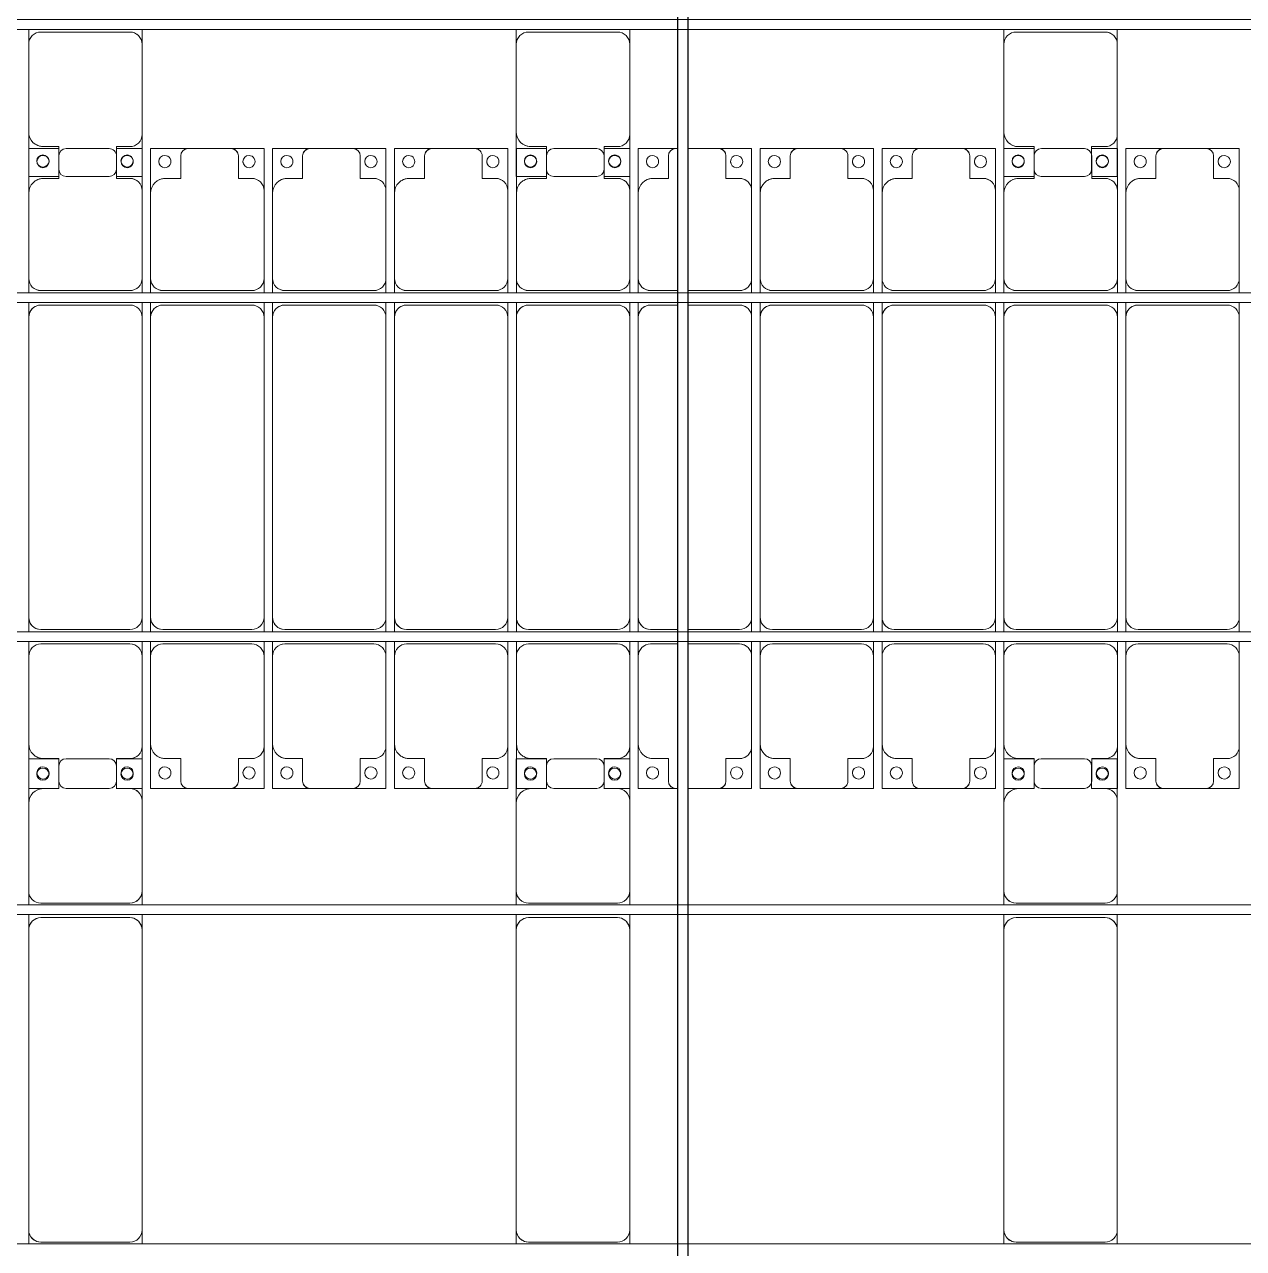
# Model space of a CAD drawing. Header units: millimetres. Extents: x -147246 to 112336, y -213734 to -86506.
# Drawn here: x -24365 to -19365, y -134745 to -129725 of the extents above; entities that cross this region are included whole.
import ezdxf

# ---------------------------------------------------------------- set-up
doc = ezdxf.new("R2010")
doc.units = ezdxf.units.MM
doc.layers.add('A-GENM', color=13, linetype='Continuous', lineweight=9)
doc.layers.add('S-BEAM', color=12, linetype='Continuous', lineweight=9)

# ---------------------------------------------------------------- blocks, each defined once
blk = doc.blocks.new('Dải phao đi lại kèm đỡ invester - DẢI PHAO ĐI LẠI-14853-BỐ TRÍ KHUNG KẾT CẤU BÈ PIN 05')
at = {"layer": 'A-GENM', "color": 7}
for p, q in [((115758.4, 1312.2), (115881.6, 1312.2)), ((115758.4, 1129.7), (115758.4, 1312.2)), ((116088.2, 1312.2), (115911.8, 1312.2)), ((116118, 1312.2), (116223.4, 1312.2)), ((116223.4, 1312.2), (116223.4, 1139.7)), ((116258.4, 1312.2), (116411.8, 1312.2)), ((116258.4, 1129.7), (116258.4, 1312.2)), ((116588.2, 1312.2), (116411.8, 1312.2)), ((116588.2, 1312.2), (116723.4, 1312.2)), ((116723.4, 1312.2), (116723.4, 1139.7)), ((116758.4, 1312.2), (116911.8, 1312.2)), ((116758.4, 1129.7), (116758.4, 1312.2)), ((117088.2, 1312.2), (116911.8, 1312.2)), ((117088.2, 1312.2), (117223.4, 1312.2)), ((117223.4, 1312.2), (117223.4, 1139.7)), ((117258.4, 1312.2), (117411.8, 1312.2)), ((117258.4, 1129.7), (117258.4, 1312.2)), ((117588.2, 1312.2), (117411.8, 1312.2)), ((117588.2, 1312.2), (117723.4, 1312.2)), ((117723.4, 1312.2), (117723.4, 1139.7)), ((117758.4, 1312.2), (117881.6, 1312.2)), ((117758.4, 1129.7), (117758.4, 1312.2)), ((118088.2, 1312.2), (117911.8, 1312.2)), ((118118, 1312.2), (118223.4, 1312.2)), ((118223.4, 1312.2), (118223.4, 1139.7)), ((118258.4, 1312.2), (118411.8, 1312.2)), ((118258.4, 1129.7), (118258.4, 1312.2)), ((118421.3, 1312.2), (118411.8, 1312.2)), ((118588.2, 1312.2), (118461.3, 1312.2)), ((118588.2, 1312.2), (118723.4, 1312.2)), ((118723.4, 1312.2), (118723.4, 1139.7)), ((118758.4, 1312.2), (118911.8, 1312.2)), ((118758.4, 1129.7), (118758.4, 1312.2)), ((119088.2, 1312.2), (118911.8, 1312.2)), ((119088.2, 1312.2), (119223.4, 1312.2)), ((119223.4, 1312.2), (119223.4, 1139.7)), ((119258.4, 1312.2), (119411.8, 1312.2)), ((119258.4, 1129.7), (119258.4, 1312.2)), ((119588.2, 1312.2), (119411.8, 1312.2)), ((119588.2, 1312.2), (119723.4, 1312.2)), ((119723.4, 1312.2), (119723.4, 1139.7)), ((119758.4, 1312.2), (119881.6, 1312.2)), ((119758.4, 1129.7), (119758.4, 1312.2)), ((120088.2, 1312.2), (119911.8, 1312.2)), ((120118, 1312.2), (120223.4, 1312.2)), ((120223.4, 1312.2), (120223.4, 1139.7)), ((120258.4, 1312.2), (120411.8, 1312.2)), ((120258.4, 1129.7), (120258.4, 1312.2)), ((120588.2, 1312.2), (120411.8, 1312.2)), ((120588.2, 1312.2), (120723.4, 1312.2)), ((120723.4, 1312.2), (120723.4, 1139.7)), ((115881.8, 1282.2), (115881.8, 1189.7)), ((116118.2, 1189.7), (116118.2, 1282.2)), ((116381.8, 1282.2), (116381.8, 1189.7)), ((116618.2, 1189.7), (116618.2, 1282.2)), ((116881.8, 1282.2), (116881.8, 1189.7)), ((117118.2, 1189.7), (117118.2, 1282.2)), ((117381.8, 1282.2), (117381.8, 1189.7)), ((117618.2, 1189.7), (117618.2, 1282.2)), ((117881.8, 1282.2), (117881.8, 1189.7)), ((118118.2, 1189.7), (118118.2, 1282.2)), ((118381.8, 1282.2), (118381.8, 1189.7)), ((118618.2, 1189.7), (118618.2, 1282.2)), ((118881.8, 1282.2), (118881.8, 1189.7)), ((119118.2, 1189.7), (119118.2, 1282.2)), ((119381.8, 1282.2), (119381.8, 1189.7)), ((119618.2, 1189.7), (119618.2, 1282.2)), ((119881.8, 1282.2), (119881.8, 1189.7)), ((120118.2, 1189.7), (120118.2, 1282.2)), ((120381.8, 1282.2), (120381.8, 1189.7)), ((120618.2, 1189.7), (120618.2, 1282.2)), ((115881.8, 1189.7), (115818.4, 1189.7)), ((116173.4, 1189.7), (116118.2, 1189.7)), ((116381.8, 1189.7), (116318.4, 1189.7)), ((116673.4, 1189.7), (116618.2, 1189.7)), ((116881.8, 1189.7), (116818.4, 1189.7)), ((117173.4, 1189.7), (117118.2, 1189.7)), ((117381.8, 1189.7), (117318.4, 1189.7)), ((117673.4, 1189.7), (117618.2, 1189.7)), ((117881.8, 1189.7), (117818.4, 1189.7)), ((118173.4, 1189.7), (118118.2, 1189.7)), ((118381.8, 1189.7), (118318.4, 1189.7)), ((118673.4, 1189.7), (118618.2, 1189.7)), ((118881.8, 1189.7), (118818.4, 1189.7)), ((119173.4, 1189.7), (119118.2, 1189.7)), ((119381.8, 1189.7), (119318.4, 1189.7)), ((119673.4, 1189.7), (119618.2, 1189.7)), ((119881.8, 1189.7), (119818.4, 1189.7)), ((120173.4, 1189.7), (120118.2, 1189.7)), ((120381.8, 1189.7), (120318.4, 1189.7)), ((120673.4, 1189.7), (120618.2, 1189.7)), ((115758.4, 1129.7), (115758.4, 779.7)), ((116223.4, 779.7), (116223.4, 1139.7)), ((116258.4, 1129.7), (116258.4, 779.7)), ((116723.4, 779.7), (116723.4, 1139.7)), ((116758.4, 1129.7), (116758.4, 779.7)), ((117223.4, 779.7), (117223.4, 1139.7)), ((117258.4, 1129.7), (117258.4, 779.7)), ((117723.4, 779.7), (117723.4, 1139.7)), ((117758.4, 1129.7), (117758.4, 779.7)), ((118223.4, 779.7), (118223.4, 1139.7)), ((118258.4, 1129.7), (118258.4, 779.7)), ((118723.4, 779.7), (118723.4, 1139.7)), ((118758.4, 1129.7), (118758.4, 779.7)), ((119223.4, 779.7), (119223.4, 1139.7)), ((119258.4, 1129.7), (119258.4, 779.7)), ((119723.4, 779.7), (119723.4, 1139.7)), ((119758.4, 1129.7), (119758.4, 779.7)), ((120223.4, 779.7), (120223.4, 1139.7)), ((120258.4, 1129.7), (120258.4, 779.7)), ((120723.4, 779.7), (120723.4, 1139.7)), ((115758.4, 720.8), (115758.4, 779.7)), ((116223.4, 779.7), (116223.4, 720.8)), ((116258.4, 720.8), (116258.4, 779.7)), ((116723.4, 779.7), (116723.4, 720.8)), ((116758.4, 720.8), (116758.4, 779.7)), ((117223.4, 779.7), (117223.4, 720.8)), ((117258.4, 720.8), (117258.4, 779.7)), ((117723.4, 779.7), (117723.4, 720.8)), ((117758.4, 720.8), (117758.4, 779.7)), ((118223.4, 779.7), (118223.4, 720.8)), ((118258.4, 720.8), (118258.4, 779.7)), ((118723.4, 779.7), (118723.4, 720.8)), ((118758.4, 720.8), (118758.4, 779.7)), ((119223.4, 779.7), (119223.4, 720.8)), ((119258.4, 720.8), (119258.4, 779.7)), ((119723.4, 779.7), (119723.4, 720.8)), ((119758.4, 720.8), (119758.4, 779.7)), ((120223.4, 779.7), (120223.4, 720.8)), ((120258.4, 720.8), (120258.4, 779.7)), ((120723.4, 779.7), (120723.4, 720.8)), ((115808.4, 729.7), (116173.4, 729.7)), ((116308.4, 729.7), (116673.4, 729.7)), ((116808.4, 729.7), (117173.4, 729.7)), ((117308.4, 729.7), (117673.4, 729.7)), ((117808.4, 729.7), (118173.4, 729.7)), ((118308.4, 729.7), (118421.3, 729.7)), ((118461.3, 729.7), (118673.4, 729.7)), ((118808.4, 729.7), (119173.4, 729.7)), ((119308.4, 729.7), (119673.4, 729.7)), ((119808.4, 729.7), (120173.4, 729.7)), ((120308.4, 729.7), (120673.4, 729.7)), ((115758.4, 620.3), (115758.4, 680.8)), ((116173.4, 670.3), (115808.4, 670.3)), ((116223.4, 680.8), (116223.4, 620.3)), ((116258.4, 620.3), (116258.4, 680.8)), ((116673.4, 670.3), (116308.4, 670.3)), ((116723.4, 680.8), (116723.4, 620.3)), ((116758.4, 620.3), (116758.4, 680.8)), ((117173.4, 670.3), (116808.4, 670.3)), ((117223.4, 680.8), (117223.4, 620.3)), ((117258.4, 620.3), (117258.4, 680.8)), ((117673.4, 670.3), (117308.4, 670.3)), ((117723.4, 680.8), (117723.4, 620.3)), ((117758.4, 620.3), (117758.4, 680.8)), ((118173.4, 670.3), (117808.4, 670.3)), ((118223.4, 680.8), (118223.4, 620.3)), ((118258.4, 620.3), (118258.4, 680.8)), ((118421.3, 670.3), (118308.4, 670.3)), ((118673.4, 670.3), (118461.3, 670.3)), ((118723.4, 680.8), (118723.4, 620.3)), ((118758.4, 620.3), (118758.4, 680.8)), ((119173.4, 670.3), (118808.4, 670.3)), ((119223.4, 680.8), (119223.4, 620.3)), ((119258.4, 620.3), (119258.4, 680.8)), ((119673.4, 670.3), (119308.4, 670.3)), ((119723.4, 680.8), (119723.4, 620.3)), ((119758.4, 620.3), (119758.4, 680.8)), ((120173.4, 670.3), (119808.4, 670.3)), ((120223.4, 680.8), (120223.4, 620.3)), ((120258.4, 620.3), (120258.4, 680.8)), ((120673.4, 670.3), (120308.4, 670.3)), ((120723.4, 680.8), (120723.4, 620.3)), ((115758.4, 620.3), (115758.4, -610.3)), ((116223.4, -610.3), (116223.4, 620.3)), ((116258.4, 620.3), (116258.4, -610.3)), ((116723.4, -610.3), (116723.4, 620.3)), ((116758.4, 620.3), (116758.4, -610.3)), ((117223.4, -610.3), (117223.4, 620.3)), ((117258.4, 620.3), (117258.4, -610.3)), ((117723.4, -610.3), (117723.4, 620.3)), ((117758.4, 620.3), (117758.4, -610.3)), ((118223.4, -610.3), (118223.4, 620.3)), ((118258.4, 620.3), (118258.4, -610.3)), ((118723.4, -610.3), (118723.4, 620.3)), ((118758.4, 620.3), (118758.4, -610.3)), ((119223.4, -610.3), (119223.4, 620.3)), ((119258.4, 620.3), (119258.4, -610.3)), ((119723.4, -610.3), (119723.4, 620.3)), ((119758.4, 620.3), (119758.4, -610.3)), ((120223.4, -610.3), (120223.4, 620.3)), ((120258.4, 620.3), (120258.4, -610.3)), ((120723.4, -610.3), (120723.4, 620.3)), ((115758.4, -669.2), (115758.4, -610.3)), ((116223.4, -610.3), (116223.4, -669.2)), ((116258.4, -669.2), (116258.4, -610.3)), ((116723.4, -610.3), (116723.4, -669.2)), ((116758.4, -669.2), (116758.4, -610.3)), ((117223.4, -610.3), (117223.4, -669.2)), ((117258.4, -669.2), (117258.4, -610.3)), ((117723.4, -610.3), (117723.4, -669.2)), ((117758.4, -669.2), (117758.4, -610.3)), ((118223.4, -610.3), (118223.4, -669.2)), ((118258.4, -669.2), (118258.4, -610.3)), ((118723.4, -610.3), (118723.4, -669.2)), ((118758.4, -669.2), (118758.4, -610.3)), ((119223.4, -610.3), (119223.4, -669.2)), ((119258.4, -669.2), (119258.4, -610.3)), ((119723.4, -610.3), (119723.4, -669.2)), ((119758.4, -669.2), (119758.4, -610.3)), ((120223.4, -610.3), (120223.4, -669.2)), ((120258.4, -669.2), (120258.4, -610.3)), ((120723.4, -610.3), (120723.4, -669.2)), ((115808.4, -660.3), (116173.4, -660.3)), ((116308.4, -660.3), (116673.4, -660.3)), ((116808.4, -660.3), (117173.4, -660.3)), ((117308.4, -660.3), (117673.4, -660.3)), ((117808.4, -660.3), (118173.4, -660.3)), ((118308.4, -660.3), (118421.3, -660.3)), ((118461.3, -660.3), (118673.4, -660.3)), ((118808.4, -660.3), (119173.4, -660.3)), ((119308.4, -660.3), (119673.4, -660.3)), ((119808.4, -660.3), (120173.4, -660.3)), ((120308.4, -660.3), (120673.4, -660.3)), ((115758.4, -769.7), (115758.4, -709.2)), ((116173.4, -719.7), (115808.4, -719.7)), ((116223.4, -709.2), (116223.4, -769.7)), ((116258.4, -769.7), (116258.4, -709.2)), ((116673.4, -719.7), (116308.4, -719.7)), ((116723.4, -709.2), (116723.4, -769.7)), ((116758.4, -769.7), (116758.4, -709.2)), ((117173.4, -719.7), (116808.4, -719.7)), ((117223.4, -709.2), (117223.4, -769.7)), ((117258.4, -769.7), (117258.4, -709.2)), ((117673.4, -719.7), (117308.4, -719.7)), ((117723.4, -709.2), (117723.4, -769.7)), ((117758.4, -769.7), (117758.4, -709.2)), ((118173.4, -719.7), (117808.4, -719.7)), ((118223.4, -709.2), (118223.4, -769.7)), ((118258.4, -769.7), (118258.4, -709.2)), ((118421.3, -719.7), (118308.4, -719.7)), ((118673.4, -719.7), (118461.3, -719.7)), ((118723.4, -709.2), (118723.4, -769.7)), ((118758.4, -769.7), (118758.4, -709.2)), ((119173.4, -719.7), (118808.4, -719.7)), ((119223.4, -709.2), (119223.4, -769.7)), ((119258.4, -769.7), (119258.4, -709.2)), ((119673.4, -719.7), (119308.4, -719.7)), ((119723.4, -709.2), (119723.4, -769.7)), ((119758.4, -769.7), (119758.4, -709.2)), ((120173.4, -719.7), (119808.4, -719.7)), ((120223.4, -709.2), (120223.4, -769.7)), ((120258.4, -769.7), (120258.4, -709.2)), ((120673.4, -719.7), (120308.4, -719.7)), ((120723.4, -709.2), (120723.4, -769.7)), ((115758.4, -769.7), (115758.4, -1129.7)), ((116223.4, -1139.7), (116223.4, -769.7)), ((116258.4, -769.7), (116258.4, -1129.7)), ((116723.4, -1139.7), (116723.4, -769.7)), ((116758.4, -769.7), (116758.4, -1129.7)), ((117223.4, -1139.7), (117223.4, -769.7)), ((117258.4, -769.7), (117258.4, -1129.7)), ((117723.4, -1139.7), (117723.4, -769.7)), ((117758.4, -769.7), (117758.4, -1129.7)), ((118223.4, -1139.7), (118223.4, -769.7)), ((118258.4, -769.7), (118258.4, -1129.7)), ((118723.4, -1139.7), (118723.4, -769.7)), ((118758.4, -769.7), (118758.4, -1129.7)), ((119223.4, -1139.7), (119223.4, -769.7)), ((119258.4, -769.7), (119258.4, -1129.7)), ((119723.4, -1139.7), (119723.4, -769.7)), ((119758.4, -769.7), (119758.4, -1129.7)), ((120223.4, -1139.7), (120223.4, -769.7)), ((120258.4, -769.7), (120258.4, -1129.7)), ((120723.4, -1139.7), (120723.4, -769.7)), ((115758.4, -1312.2), (115758.4, -1129.7)), ((116223.4, -1139.7), (116223.4, -1312.2)), ((116258.4, -1312.2), (116258.4, -1129.7)), ((116723.4, -1139.7), (116723.4, -1312.2)), ((116758.4, -1312.2), (116758.4, -1129.7)), ((117223.4, -1139.7), (117223.4, -1312.2)), ((117258.4, -1312.2), (117258.4, -1129.7)), ((117723.4, -1139.7), (117723.4, -1312.2)), ((117758.4, -1312.2), (117758.4, -1129.7)), ((118223.4, -1139.7), (118223.4, -1312.2)), ((118258.4, -1312.2), (118258.4, -1129.7)), ((118723.4, -1139.7), (118723.4, -1312.2)), ((118758.4, -1312.2), (118758.4, -1129.7)), ((119223.4, -1139.7), (119223.4, -1312.2)), ((119258.4, -1312.2), (119258.4, -1129.7)), ((119723.4, -1139.7), (119723.4, -1312.2)), ((119758.4, -1312.2), (119758.4, -1129.7)), ((120223.4, -1139.7), (120223.4, -1312.2)), ((120258.4, -1312.2), (120258.4, -1129.7)), ((120723.4, -1139.7), (120723.4, -1312.2)), ((115818.4, -1189.7), (115881.8, -1189.7)), ((115881.8, -1189.7), (115881.8, -1282.2)), ((116118.2, -1282.2), (116118.2, -1189.7)), ((116118.2, -1189.7), (116173.4, -1189.7)), ((116318.4, -1189.7), (116381.8, -1189.7)), ((116381.8, -1189.7), (116381.8, -1282.2)), ((116618.2, -1282.2), (116618.2, -1189.7)), ((116618.2, -1189.7), (116673.4, -1189.7)), ((116818.4, -1189.7), (116881.8, -1189.7)), ((116881.8, -1189.7), (116881.8, -1282.2)), ((117118.2, -1282.2), (117118.2, -1189.7)), ((117118.2, -1189.7), (117173.4, -1189.7)), ((117318.4, -1189.7), (117381.8, -1189.7)), ((117381.8, -1189.7), (117381.8, -1282.2)), ((117618.2, -1282.2), (117618.2, -1189.7)), ((117618.2, -1189.7), (117673.4, -1189.7)), ((117818.4, -1189.7), (117881.8, -1189.7)), ((117881.8, -1189.7), (117881.8, -1282.2)), ((118118.2, -1282.2), (118118.2, -1189.7)), ((118118.2, -1189.7), (118173.4, -1189.7)), ((118318.4, -1189.7), (118381.8, -1189.7)), ((118381.8, -1189.7), (118381.8, -1282.2)), ((118618.2, -1282.2), (118618.2, -1189.7)), ((118618.2, -1189.7), (118673.4, -1189.7)), ((118818.4, -1189.7), (118881.8, -1189.7)), ((118881.8, -1189.7), (118881.8, -1282.2)), ((119118.2, -1282.2), (119118.2, -1189.7)), ((119118.2, -1189.7), (119173.4, -1189.7)), ((119318.4, -1189.7), (119381.8, -1189.7)), ((119381.8, -1189.7), (119381.8, -1282.2)), ((119618.2, -1282.2), (119618.2, -1189.7)), ((119618.2, -1189.7), (119673.4, -1189.7)), ((119818.4, -1189.7), (119881.8, -1189.7)), ((119881.8, -1189.7), (119881.8, -1282.2)), ((120118.2, -1282.2), (120118.2, -1189.7)), ((120118.2, -1189.7), (120173.4, -1189.7)), ((120318.4, -1189.7), (120381.8, -1189.7)), ((120381.8, -1189.7), (120381.8, -1282.2)), ((120618.2, -1282.2), (120618.2, -1189.7)), ((120618.2, -1189.7), (120673.4, -1189.7)), ((115881.7, -1312.2), (115758.4, -1312.2)), ((115911.8, -1312.2), (116088.2, -1312.2)), ((116223.4, -1312.2), (116117.1, -1312.2)), ((116411.8, -1312.2), (116258.4, -1312.2)), ((116411.8, -1312.2), (116588.2, -1312.2)), ((116723.4, -1312.2), (116588.2, -1312.2)), ((116911.8, -1312.2), (116758.4, -1312.2)), ((116911.8, -1312.2), (117088.2, -1312.2)), ((117223.4, -1312.2), (117088.2, -1312.2)), ((117411.8, -1312.2), (117258.4, -1312.2)), ((117411.8, -1312.2), (117588.2, -1312.2)), ((117723.4, -1312.2), (117588.2, -1312.2)), ((117881.7, -1312.2), (117758.4, -1312.2)), ((117911.8, -1312.2), (118088.2, -1312.2)), ((118223.4, -1312.2), (118117.1, -1312.2)), ((118411.8, -1312.2), (118258.4, -1312.2)), ((118411.8, -1312.2), (118421.3, -1312.2)), ((118461.3, -1312.2), (118588.2, -1312.2)), ((118723.4, -1312.2), (118588.2, -1312.2)), ((118911.8, -1312.2), (118758.4, -1312.2)), ((118911.8, -1312.2), (119088.2, -1312.2)), ((119223.4, -1312.2), (119088.2, -1312.2)), ((119411.8, -1312.2), (119258.4, -1312.2)), ((119411.8, -1312.2), (119588.2, -1312.2)), ((119723.4, -1312.2), (119588.2, -1312.2)), ((119881.7, -1312.2), (119758.4, -1312.2)), ((119911.8, -1312.2), (120088.2, -1312.2)), ((120223.4, -1312.2), (120117.1, -1312.2)), ((120411.8, -1312.2), (120258.4, -1312.2)), ((120411.8, -1312.2), (120588.2, -1312.2)), ((120723.4, -1312.2), (120588.2, -1312.2))]:
    blk.add_line(p, q, dxfattribs=at)
for centre, radius, start, end in [((115911.8, 1282.2), 30, 90, 180), ((116088.2, 1282.2), 30, 360, 90), ((116411.8, 1282.2), 30, 90, 180), ((116411.8, 1282.2), 30, 90, 150), ((116588.2, 1282.2), 30, 0, 90), ((116588.2, 1282.2), 30, 30, 90), ((116911.8, 1282.2), 30, 90, 180), ((116911.8, 1282.2), 30, 90, 150), ((117088.2, 1282.2), 30, 0, 90), ((117088.2, 1282.2), 30, 30, 90), ((117411.8, 1282.2), 30, 90, 180), ((117411.8, 1282.2), 30, 90, 150), ((117588.2, 1282.2), 30, 360, 90), ((117588.2, 1282.2), 30, 30, 90), ((117911.8, 1282.2), 30, 90, 180), ((118088.2, 1282.2), 30, 0, 90), ((118411.8, 1282.2), 30, 90, 180), ((118411.8, 1282.2), 30, 90, 150), ((118588.2, 1282.2), 30, 0, 90), ((118588.2, 1282.2), 30, 30, 90), ((118911.8, 1282.2), 30, 90, 180), ((118911.8, 1282.2), 30, 90, 150), ((119088.2, 1282.2), 30, 360, 90), ((119088.2, 1282.2), 30, 30, 90), ((119411.8, 1282.2), 30, 90, 180), ((119411.8, 1282.2), 30, 90, 150), ((119588.2, 1282.2), 30, 0, 90), ((119588.2, 1282.2), 30, 30, 90), ((119911.8, 1282.2), 30, 90, 180), ((120088.2, 1282.2), 30, 0, 90), ((120411.8, 1282.2), 30, 90, 180), ((120411.8, 1282.2), 30, 90, 150), ((120588.2, 1282.2), 30, 0, 90), ((120588.2, 1282.2), 30, 30, 90), ((115816.8, 1258.6), 25, 90, 270), ((115816.8, 1258.6), 25, 270, 90), ((116161.8, 1258.6), 25, 90, 270), ((116161.8, 1258.6), 25, 270, 90), ((116316.8, 1258.6), 25, 90, 270), ((116316.8, 1258.6), 25, 270, 90), ((116661.8, 1258.6), 25, 90, 270), ((116661.8, 1258.6), 25, 180, 195), ((116661.8, 1258.6), 25, 270, 90), ((116816.8, 1258.6), 25, 90, 270), ((116816.8, 1258.6), 25, 270, 90), ((117161.8, 1258.6), 25, 90, 270), ((117161.8, 1258.6), 25, 180, 195), ((117161.8, 1258.6), 25, 270, 90), ((117316.8, 1258.6), 25, 90, 270), ((117316.8, 1258.6), 25, 270, 90), ((117661.8, 1258.6), 25, 90, 270), ((117661.8, 1258.6), 25, 180, 195), ((117661.8, 1258.6), 25, 270, 90), ((117816.8, 1258.6), 25, 90, 270), ((117816.8, 1258.6), 25, 270, 90), ((118161.8, 1258.6), 25, 90, 270), ((118161.8, 1258.6), 25, 270, 90), ((118316.8, 1258.6), 25, 90, 270), ((118316.8, 1258.6), 25, 270, 90), ((118661.8, 1258.6), 25, 90, 270), ((118661.8, 1258.6), 25, 180, 195), ((118661.8, 1258.6), 25, 270, 90), ((118816.8, 1258.6), 25, 90, 270), ((118816.8, 1258.6), 25, 270, 90), ((119161.8, 1258.6), 25, 90, 270), ((119161.8, 1258.6), 25, 180, 195), ((119161.8, 1258.6), 25, 270, 90), ((119316.8, 1258.6), 25, 90, 270), ((119316.8, 1258.6), 25, 270, 90), ((119661.8, 1258.6), 25, 90, 270), ((119661.8, 1258.6), 25, 180, 195), ((119661.8, 1258.6), 25, 270, 90), ((119816.8, 1258.6), 25, 90, 270), ((119816.8, 1258.6), 25, 270, 90), ((120161.8, 1258.6), 25, 90, 270), ((120161.8, 1258.6), 25, 270, 90), ((120316.8, 1258.6), 25, 90, 270), ((120316.8, 1258.6), 25, 270, 90), ((120661.8, 1258.6), 25, 90, 270), ((120661.8, 1258.6), 25, 180, 195), ((120661.8, 1258.6), 25, 270, 90), ((115818.4, 1129.7), 60, 90, 180), ((115818.4, 1129.7), 60, 90, 120), ((116173.4, 1139.7), 50, 0, 90), ((116173.4, 1139.7), 50, 45, 90), ((116318.4, 1129.7), 60, 90, 180), ((116318.4, 1129.7), 60, 90, 120), ((116673.4, 1139.7), 50, 0, 90), ((116673.4, 1139.7), 50, 45, 90), ((116818.4, 1129.7), 60, 90, 180), ((116818.4, 1129.7), 60, 90, 120), ((117173.4, 1139.7), 50, 0, 90), ((117173.4, 1139.7), 50, 45, 90), ((117318.4, 1129.7), 60, 90, 180), ((117318.4, 1129.7), 60, 90, 120), ((117673.4, 1139.7), 50, 0, 90), ((117673.4, 1139.7), 50, 45, 90), ((117818.4, 1129.7), 60, 90, 180), ((117818.4, 1129.7), 60, 90, 120), ((118173.4, 1139.7), 50, 0, 90), ((118173.4, 1139.7), 50, 45, 90), ((118318.4, 1129.7), 60, 90, 180), ((118318.4, 1129.7), 60, 90, 120), ((118673.4, 1139.7), 50, 0, 90), ((118673.4, 1139.7), 50, 50.8769, 90), ((118818.4, 1129.7), 60, 90, 180), ((118818.4, 1129.7), 60, 90, 120), ((119173.4, 1139.7), 50, 0, 90), ((119173.4, 1139.7), 50, 45, 90), ((119318.4, 1129.7), 60, 90, 180), ((119318.4, 1129.7), 60, 90, 120), ((119673.4, 1139.7), 50, 0, 90), ((119673.4, 1139.7), 50, 45, 90), ((119818.4, 1129.7), 60, 90, 180), ((119818.4, 1129.7), 60, 90, 120), ((120173.4, 1139.7), 50, 0, 90), ((120173.4, 1139.7), 50, 45, 90), ((120318.4, 1129.7), 60, 90, 180), ((120318.4, 1129.7), 60, 90, 120), ((120673.4, 1139.7), 50, 0, 90), ((120673.4, 1139.7), 50, 45, 90), ((115808.4, 779.7), 50, 180, 270), ((116173.4, 779.7), 50, 270, 0), ((116308.4, 779.7), 50, 180, 270), ((116673.4, 779.7), 50, 270, 0), ((116808.4, 779.7), 50, 180, 270), ((117173.4, 779.7), 50, 270, 0), ((117308.4, 779.7), 50, 180, 270), ((117673.4, 779.7), 50, 270, 0), ((117808.4, 779.7), 50, 180, 270), ((118173.4, 779.7), 50, 270, 0), ((118308.4, 779.7), 50, 180, 270), ((118673.4, 779.7), 50, 270, 0), ((118808.4, 779.7), 50, 180, 270), ((119173.4, 779.7), 50, 270, 0), ((119308.4, 779.7), 50, 180, 270), ((119673.4, 779.7), 50, 270, 0), ((119808.4, 779.7), 50, 180, 270), ((120173.4, 779.7), 50, 270, 0), ((120308.4, 779.7), 50, 180, 270), ((120673.4, 779.7), 50, 270, 0), ((115808.4, 779.7), 50, 225, 270), ((116173.4, 779.7), 50, 270, 315), ((116308.4, 779.7), 50, 225, 270), ((116673.4, 779.7), 50, 270, 315), ((116808.4, 779.7), 50, 225, 270), ((117173.4, 779.7), 50, 270, 315), ((117308.4, 779.7), 50, 225, 270), ((117673.4, 779.7), 50, 270, 315), ((117808.4, 779.7), 50, 225, 270), ((118173.4, 779.7), 50, 270, 315), ((118308.4, 779.7), 50, 225, 270), ((118673.4, 779.7), 50, 270, 309.1256), ((118808.4, 779.7), 50, 225, 270), ((119173.4, 779.7), 50, 270, 315), ((119308.4, 779.7), 50, 225, 270), ((119673.4, 779.7), 50, 270, 315), ((119808.4, 779.7), 50, 225, 270), ((120173.4, 779.7), 50, 270, 315), ((120308.4, 779.7), 50, 225, 270), ((120673.4, 779.7), 50, 270, 315), ((115808.4, 620.3), 50, 90, 180), ((115808.4, 620.3), 50, 90, 165), ((116173.4, 620.3), 50, 0, 90), ((116173.4, 620.3), 50, 0, 90), ((116308.4, 620.3), 50, 90, 180), ((116308.4, 620.3), 50, 90, 165), ((116673.4, 620.3), 50, 0, 90), ((116673.4, 620.3), 50, 0, 90), ((116808.4, 620.3), 50, 90, 180), ((116808.4, 620.3), 50, 90, 165), ((117173.4, 620.3), 50, 0, 90), ((117173.4, 620.3), 50, 0, 90), ((117308.4, 620.3), 50, 90, 180), ((117308.4, 620.3), 50, 90, 165), ((117673.4, 620.3), 50, 0, 90), ((117673.4, 620.3), 50, 0, 90), ((117808.4, 620.3), 50, 90, 180), ((117808.4, 620.3), 50, 90, 165), ((118173.4, 620.3), 50, 0, 90), ((118173.4, 620.3), 50, 0, 90), ((118308.4, 620.3), 50, 90, 180), ((118308.4, 620.3), 50, 90, 165), ((118673.4, 620.3), 50, 0, 90), ((118673.4, 620.3), 50, 50.8739, 90), ((118673.4, 620.3), 50, 0, 45), ((118808.4, 620.3), 50, 90, 180), ((118808.4, 620.3), 50, 90, 165), ((119173.4, 620.3), 50, 0, 90), ((119173.4, 620.3), 50, 0, 90), ((119308.4, 620.3), 50, 90, 180), ((119308.4, 620.3), 50, 90, 165), ((119673.4, 620.3), 50, 0, 90), ((119673.4, 620.3), 50, 0, 90), ((119808.4, 620.3), 50, 90, 180), ((119808.4, 620.3), 50, 90, 165), ((120173.4, 620.3), 50, 0, 90), ((120173.4, 620.3), 50, 0, 90), ((120308.4, 620.3), 50, 90, 180), ((120308.4, 620.3), 50, 90, 165), ((120673.4, 620.3), 50, 0, 90), ((120673.4, 620.3), 50, 0, 90), ((115808.4, -610.3), 50, 180, 270), ((115808.4, -610.3), 50, 180, 255), ((116173.4, -610.3), 50, 270, 360), ((116173.4, -610.3), 50, 315, 0), ((116308.4, -610.3), 50, 180, 270), ((116308.4, -610.3), 50, 180, 255), ((116673.4, -610.3), 50, 270, 0), ((116673.4, -610.3), 50, 315, 0), ((116808.4, -610.3), 50, 180, 270), ((116808.4, -610.3), 50, 180, 255), ((117173.4, -610.3), 50, 270, 0), ((117173.4, -610.3), 50, 315, 0), ((117308.4, -610.3), 50, 180, 270), ((117308.4, -610.3), 50, 180, 255), ((117673.4, -610.3), 50, 270, 0), ((117673.4, -610.3), 50, 315, 0), ((117808.4, -610.3), 50, 180, 270), ((117808.4, -610.3), 50, 180, 255), ((118173.4, -610.3), 50, 270, 0), ((118173.4, -610.3), 50, 315, 0), ((118308.4, -610.3), 50, 180, 270), ((118308.4, -610.3), 50, 180, 255), ((118673.4, -610.3), 50, 270, 360), ((118673.4, -610.3), 50, 315, 0), ((118808.4, -610.3), 50, 180, 270), ((118808.4, -610.3), 50, 180, 255), ((119173.4, -610.3), 50, 270, 0), ((119173.4, -610.3), 50, 315, 0), ((119308.4, -610.3), 50, 180, 270), ((119308.4, -610.3), 50, 180, 255), ((119673.4, -610.3), 50, 270, 360), ((119673.4, -610.3), 50, 315, 360), ((119808.4, -610.3), 50, 180, 270), ((119808.4, -610.3), 50, 180, 255), ((120173.4, -610.3), 50, 270, 0), ((120173.4, -610.3), 50, 315, 0), ((120308.4, -610.3), 50, 180, 270), ((120308.4, -610.3), 50, 180, 255), ((120673.4, -610.3), 50, 270, 0), ((120673.4, -610.3), 50, 315, 0), ((115808.4, -769.7), 50, 90, 180), ((115808.4, -769.7), 50, 90, 135), ((116173.4, -769.7), 50, 0, 90), ((116173.4, -769.7), 50, 45, 90), ((116308.4, -769.7), 50, 90, 180), ((116308.4, -769.7), 50, 90, 135), ((116673.4, -769.7), 50, 360, 90), ((116673.4, -769.7), 50, 45, 90), ((116808.4, -769.7), 50, 90, 180), ((116808.4, -769.7), 50, 90, 135), ((117173.4, -769.7), 50, 0, 90), ((117173.4, -769.7), 50, 45, 90), ((117308.4, -769.7), 50, 90, 180), ((117308.4, -769.7), 50, 90, 135), ((117673.4, -769.7), 50, 0, 90), ((117673.4, -769.7), 50, 45, 90), ((117808.4, -769.7), 50, 90, 180), ((117808.4, -769.7), 50, 90, 135), ((118173.4, -769.7), 50, 0, 90), ((118173.4, -769.7), 50, 45, 90), ((118308.4, -769.7), 50, 90, 180), ((118308.4, -769.7), 50, 90, 135), ((118673.4, -769.7), 50, 0, 90), ((118673.4, -769.7), 50, 50.8659, 90), ((118808.4, -769.7), 50, 90, 180), ((118808.4, -769.7), 50, 90, 135), ((119173.4, -769.7), 50, 0, 90), ((119173.4, -769.7), 50, 45, 90), ((119308.4, -769.7), 50, 90, 180), ((119308.4, -769.7), 50, 90, 135), ((119673.4, -769.7), 50, 0, 90), ((119673.4, -769.7), 50, 45, 90), ((119808.4, -769.7), 50, 90, 180), ((119808.4, -769.7), 50, 90, 135), ((120173.4, -769.7), 50, 0, 90), ((120173.4, -769.7), 50, 45, 90), ((120308.4, -769.7), 50, 90, 180), ((120308.4, -769.7), 50, 90, 135), ((120673.4, -769.7), 50, 0, 90), ((120673.4, -769.7), 50, 45, 90), ((115818.4, -1129.7), 60, 180, 270), ((116173.4, -1139.7), 50, 270, 360), ((116318.4, -1129.7), 60, 180, 270), ((116673.4, -1139.7), 50, 270, 360), ((116818.4, -1129.7), 60, 180, 270), ((117173.4, -1139.7), 50, 270, 360), ((117318.4, -1129.7), 60, 180, 270), ((117673.4, -1139.7), 50, 270, 0), ((117818.4, -1129.7), 60, 180, 270), ((118173.4, -1139.7), 50, 270, 360), ((118318.4, -1129.7), 60, 180, 270), ((118673.4, -1139.7), 50, 270, 360), ((118818.4, -1129.7), 60, 180, 270), ((119173.4, -1139.7), 50, 270, 0), ((119318.4, -1129.7), 60, 180, 270), ((119673.4, -1139.7), 50, 270, 360), ((119818.4, -1129.7), 60, 180, 270), ((120173.4, -1139.7), 50, 270, 0), ((120318.4, -1129.7), 60, 180, 270), ((120673.4, -1139.7), 50, 270, 360), ((115818.4, -1129.7), 60, 240, 270), ((116173.4, -1139.7), 50, 270, 315), ((116318.4, -1129.7), 60, 240, 270), ((116673.4, -1139.7), 50, 270, 315), ((116818.4, -1129.7), 60, 240, 270), ((117173.4, -1139.7), 50, 270, 315), ((117318.4, -1129.7), 60, 240, 270), ((117673.4, -1139.7), 50, 270, 315), ((117818.4, -1129.7), 60, 240, 270), ((118173.4, -1139.7), 50, 270, 315), ((118318.4, -1129.7), 60, 240, 270), ((118673.4, -1139.7), 50, 270, 309.1367), ((118818.4, -1129.7), 60, 240, 270), ((119173.4, -1139.7), 50, 270, 315), ((119318.4, -1129.7), 60, 240, 270), ((119673.4, -1139.7), 50, 270, 315), ((119818.4, -1129.7), 60, 240, 270), ((120173.4, -1139.7), 50, 270, 315), ((120318.4, -1129.7), 60, 240, 270), ((120673.4, -1139.7), 50, 270, 315), ((115816.8, -1248.6), 25, 90, 270), ((115816.8, -1248.6), 25, 270, 90), ((116161.8, -1248.6), 25, 90, 270), ((116161.8, -1248.6), 25, 270, 90), ((116316.8, -1248.6), 25, 90, 270), ((116316.8, -1248.6), 25, 270, 90), ((116661.8, -1248.6), 25, 90, 270), ((116661.8, -1248.6), 25, 165, 180), ((116661.8, -1248.6), 25, 270, 90), ((116816.8, -1248.6), 25, 90, 270), ((116816.8, -1248.6), 25, 270, 90), ((117161.8, -1248.6), 25, 90, 270), ((117161.8, -1248.6), 25, 165, 180), ((117161.8, -1248.6), 25, 270, 90), ((117316.8, -1248.6), 25, 90, 270), ((117316.8, -1248.6), 25, 270, 90), ((117661.8, -1248.6), 25, 90, 270), ((117661.8, -1248.6), 25, 165, 180), ((117661.8, -1248.6), 25, 270, 90), ((117816.8, -1248.6), 25, 90, 270), ((117816.8, -1248.6), 25, 270, 90), ((118161.8, -1248.6), 25, 90, 270), ((118161.8, -1248.6), 25, 270, 90), ((118316.8, -1248.6), 25, 90, 270), ((118316.8, -1248.6), 25, 270, 90), ((118661.8, -1248.6), 25, 90, 270), ((118661.8, -1248.6), 25, 165, 180), ((118661.8, -1248.6), 25, 270, 90), ((118816.8, -1248.6), 25, 90, 270), ((118816.8, -1248.6), 25, 270, 90), ((119161.8, -1248.6), 25, 90, 270), ((119161.8, -1248.6), 25, 165, 180), ((119161.8, -1248.6), 25, 270, 90), ((119316.8, -1248.6), 25, 90, 270), ((119316.8, -1248.6), 25, 270, 90), ((119661.8, -1248.6), 25, 90, 270), ((119661.8, -1248.6), 25, 165, 180), ((119661.8, -1248.6), 25, 270, 90), ((119816.8, -1248.6), 25, 90, 270), ((119816.8, -1248.6), 25, 270, 90), ((120161.8, -1248.6), 25, 90, 270), ((120161.8, -1248.6), 25, 270, 90), ((120316.8, -1248.6), 25, 90, 270), ((120316.8, -1248.6), 25, 270, 90), ((120661.8, -1248.6), 25, 90, 270), ((120661.8, -1248.6), 25, 165, 180), ((120661.8, -1248.6), 25, 270, 90), ((115911.8, -1282.2), 30, 180, 270), ((116088.2, -1282.2), 30, 270, 360), ((116411.8, -1282.2), 30, 180, 270), ((116411.8, -1282.2), 30, 210, 270), ((116588.2, -1282.2), 30, 270, 360), ((116588.2, -1282.2), 30, 270, 330), ((116911.8, -1282.2), 30, 180, 270), ((116911.8, -1282.2), 30, 210, 270), ((117088.2, -1282.2), 30, 270, 360), ((117088.2, -1282.2), 30, 270, 330), ((117411.8, -1282.2), 30, 180, 270), ((117411.8, -1282.2), 30, 210, 270), ((117588.2, -1282.2), 30, 270, 0), ((117588.2, -1282.2), 30, 270, 330), ((117911.8, -1282.2), 30, 180, 270), ((118088.2, -1282.2), 30, 270, 360), ((118411.8, -1282.2), 30, 180, 270), ((118411.8, -1282.2), 30, 215.4669, 270), ((118588.2, -1282.2), 30, 270, 360), ((118588.2, -1282.2), 30, 270, 330), ((118911.8, -1282.2), 30, 180, 270), ((118911.8, -1282.2), 30, 210, 270), ((119088.2, -1282.2), 30, 270, 0), ((119088.2, -1282.2), 30, 270, 330), ((119411.8, -1282.2), 30, 180, 270), ((119411.8, -1282.2), 30, 210, 270), ((119588.2, -1282.2), 30, 270, 360), ((119588.2, -1282.2), 30, 270, 330), ((119911.8, -1282.2), 30, 180, 270), ((120088.2, -1282.2), 30, 270, 360), ((120411.8, -1282.2), 30, 180, 270), ((120411.8, -1282.2), 30, 210, 270), ((120588.2, -1282.2), 30, 270, 360), ((120588.2, -1282.2), 30, 270, 330)]:
    blk.add_arc(centre, radius, start, end, dxfattribs=at)
blk = doc.blocks.new('Dầm C52 - Dầm C52-18775-BỐ TRÍ KHUNG KẾT CẤU BÈ PIN 05')
at = {"layer": 'S-BEAM', "color": 1}
for p, q in [((-74474.3, 20), (74474.3, 20)), ((74474.3, -20), (-74474.3, -20))]:
    blk.add_line(p, q, dxfattribs=at)
blk = doc.blocks.new('Dầm C52 - Dầm C52-18776-BỐ TRÍ KHUNG KẾT CẤU BÈ PIN 05')
at = {"layer": 'S-BEAM', "color": 1}
for p, q in [((-74474.3, 20), (74474.3, 20)), ((74474.3, -20), (-74474.3, -20))]:
    blk.add_line(p, q, dxfattribs=at)
blk = doc.blocks.new('Dầm C52 - Dầm C52-18777-BỐ TRÍ KHUNG KẾT CẤU BÈ PIN 05')
at = {"layer": 'S-BEAM', "color": 1}
blk.add_line((74474.3, -20), (-74474.3, -20), dxfattribs=at)
blk = doc.blocks.new('Dai phao do pin - DẢI PHAO ĐỠ PIN-V37-BỐ TRÍ KHUNG KẾT CẤU BÈ PIN 05')
at = {"layer": 'A-GENM', "color": 7}
for p, q in [((67093.2, 241.6), (67149.7, 241.6)), ((68380.3, 241.6), (67149.7, 241.6)), ((68380.3, 241.6), (68443.2, 241.6)), ((68483.2, 241.6), (68539.7, 241.6)), ((68899.7, 241.6), (68539.7, 241.6)), ((68899.7, 241.6), (69082.2, 241.6)), ((69082.2, 241.6), (69082.2, 117.9)), ((67099.7, 191.6), (67099.7, -173.4)), ((68430.3, -173.4), (68430.3, 191.6)), ((68489.7, 191.6), (68489.7, -173.4)), ((68959.7, 118.2), (68959.7, 181.6)), ((69052.2, 118.2), (68959.7, 118.2)), ((69082.2, -88.2), (69082.2, 88.2)), ((68959.7, -173.4), (68959.7, -118.2)), ((68959.7, -118.2), (69052.2, -118.2)), ((69082.2, -117.5), (69082.2, -223.4)), ((67149.7, -223.4), (67093.2, -223.4)), ((67149.7, -223.4), (68380.3, -223.4)), ((68443.2, -223.4), (68380.3, -223.4)), ((68539.7, -223.4), (68483.2, -223.4)), ((68539.7, -223.4), (68909.7, -223.4)), ((69082.2, -223.4), (68909.7, -223.4))]:
    blk.add_line(p, q, dxfattribs=at)
for centre, radius, start, end in [((67149.7, 191.6), 50, 90, 180), ((67149.7, 191.6), 50, 105, 180), ((68380.3, 191.6), 50, 360, 90), ((68380.3, 191.6), 50, 15, 90), ((68539.7, 191.6), 50, 90, 180), ((68539.7, 191.6), 50, 135, 180), ((68899.7, 181.6), 60, 0, 90), ((68899.7, 181.6), 60, 0, 30), ((69018.6, 183.2), 25, 0, 180), ((69018.6, 183.2), 25, 180, 0), ((69052.2, 88.2), 30, 0, 90), ((69052.2, -88.2), 30, 270, 0), ((69018.6, -161.8), 25, 0, 180), ((67149.7, -173.4), 50, 180, 270), ((67149.7, -173.4), 50, 180, 270), ((68380.3, -173.4), 50, 270, 360), ((68380.3, -173.4), 50, 285, 360), ((68539.7, -173.4), 50, 180, 270), ((68539.7, -173.4), 50, 180, 225), ((68909.7, -173.4), 50, 270, 360), ((68909.7, -173.4), 50, 315, 360), ((69018.6, -161.8), 25, 180, 0)]:
    blk.add_arc(centre, radius, start, end, dxfattribs=at)
blk = doc.blocks.new('Dai phao do pin - DẢI PHAO ĐỠ PIN-V38-BỐ TRÍ KHUNG KẾT CẤU BÈ PIN 05')
at = {"layer": 'A-GENM', "color": 7}
for p, q in [((67093.2, 241.6), (67149.7, 241.6)), ((68380.3, 241.6), (67149.7, 241.6)), ((68380.3, 241.6), (68443.2, 241.6)), ((68483.2, 241.6), (68539.7, 241.6)), ((68899.7, 241.6), (68539.7, 241.6)), ((68899.7, 241.6), (69082.2, 241.6)), ((69082.2, 241.6), (69082.2, 117.9)), ((67099.7, 191.6), (67099.7, -173.4)), ((68430.3, -173.4), (68430.3, 191.6)), ((68489.7, 191.6), (68489.7, -173.4)), ((68959.7, 118.2), (68959.7, 181.6)), ((69052.2, 118.2), (68959.7, 118.2)), ((69082.2, -88.2), (69082.2, 88.2)), ((68959.7, -173.4), (68959.7, -118.2)), ((68959.7, -118.2), (69052.2, -118.2)), ((69082.2, -117.5), (69082.2, -223.4)), ((67149.7, -223.4), (67093.2, -223.4)), ((67149.7, -223.4), (68380.3, -223.4)), ((68443.2, -223.4), (68380.3, -223.4)), ((68539.7, -223.4), (68483.2, -223.4)), ((68539.7, -223.4), (68909.7, -223.4)), ((69082.2, -223.4), (68909.7, -223.4))]:
    blk.add_line(p, q, dxfattribs=at)
for centre, radius, start, end in [((67149.7, 191.6), 50, 90, 180), ((67149.7, 191.6), 50, 105, 180), ((68380.3, 191.6), 50, 360, 90), ((68380.3, 191.6), 50, 15, 90), ((68539.7, 191.6), 50, 90, 180), ((68539.7, 191.6), 50, 135, 180), ((68899.7, 181.6), 60, 0, 90), ((68899.7, 181.6), 60, 0, 30), ((69018.6, 183.2), 25, 0, 180), ((69018.6, 183.2), 25, 180, 0), ((69052.2, 88.2), 30, 0, 90), ((69052.2, -88.2), 30, 270, 0), ((69018.6, -161.8), 25, 0, 180), ((67149.7, -173.4), 50, 180, 270), ((67149.7, -173.4), 50, 180, 270), ((68380.3, -173.4), 50, 270, 360), ((68380.3, -173.4), 50, 285, 360), ((68539.7, -173.4), 50, 180, 270), ((68539.7, -173.4), 50, 180, 225), ((68909.7, -173.4), 50, 270, 360), ((68909.7, -173.4), 50, 315, 360), ((69018.6, -161.8), 25, 180, 0)]:
    blk.add_arc(centre, radius, start, end, dxfattribs=at)
blk = doc.blocks.new('Dai phao do pin - DẢI PHAO ĐỠ PIN-V39-BỐ TRÍ KHUNG KẾT CẤU BÈ PIN 05')
at = {"layer": 'A-GENM', "color": 7}
for p, q in [((67093.2, 241.6), (67149.7, 241.6)), ((68380.3, 241.6), (67149.7, 241.6)), ((68380.3, 241.6), (68443.2, 241.6)), ((68483.2, 241.6), (68539.7, 241.6)), ((68899.7, 241.6), (68539.7, 241.6)), ((68899.7, 241.6), (69082.2, 241.6)), ((69082.2, 241.6), (69082.2, 117.9)), ((67099.7, 191.6), (67099.7, -173.4)), ((68430.3, -173.4), (68430.3, 191.6)), ((68489.7, 191.6), (68489.7, -173.4)), ((68959.7, 118.2), (68959.7, 181.6)), ((69052.2, 118.2), (68959.7, 118.2)), ((69082.2, -88.2), (69082.2, 88.2)), ((68959.7, -173.4), (68959.7, -118.2)), ((68959.7, -118.2), (69052.2, -118.2)), ((69082.2, -117.5), (69082.2, -223.4)), ((67149.7, -223.4), (67093.2, -223.4)), ((67149.7, -223.4), (68380.3, -223.4)), ((68443.2, -223.4), (68380.3, -223.4)), ((68539.7, -223.4), (68483.2, -223.4)), ((68539.7, -223.4), (68909.7, -223.4)), ((69082.2, -223.4), (68909.7, -223.4))]:
    blk.add_line(p, q, dxfattribs=at)
for centre, radius, start, end in [((67149.7, 191.6), 50, 90, 180), ((67149.7, 191.6), 50, 105, 180), ((68380.3, 191.6), 50, 360, 90), ((68380.3, 191.6), 50, 15, 90), ((68539.7, 191.6), 50, 90, 180), ((68539.7, 191.6), 50, 135, 180), ((68899.7, 181.6), 60, 0, 90), ((68899.7, 181.6), 60, 0, 30), ((69018.6, 183.2), 25, 0, 180), ((69018.6, 183.2), 25, 180, 0), ((69052.2, 88.2), 30, 0, 90), ((69052.2, -88.2), 30, 270, 0), ((69018.6, -161.8), 25, 0, 180), ((67149.7, -173.4), 50, 180, 270), ((67149.7, -173.4), 50, 180, 270), ((68380.3, -173.4), 50, 270, 360), ((68380.3, -173.4), 50, 285, 360), ((68539.7, -173.4), 50, 180, 270), ((68539.7, -173.4), 50, 180, 225), ((68909.7, -173.4), 50, 270, 360), ((68909.7, -173.4), 50, 315, 360), ((69018.6, -161.8), 25, 180, 0)]:
    blk.add_arc(centre, radius, start, end, dxfattribs=at)
blk = doc.blocks.new('Dai phao do pin - DẢI PHAO ĐỠ PIN-V61-BỐ TRÍ KHUNG KẾT CẤU BÈ PIN 05')
at = {"layer": 'A-GENM', "color": 7}
for p, q in [((33338.9, 223.4), (33399.7, 223.4)), ((33769.7, 223.4), (33399.7, 223.4)), ((33769.7, 223.4), (33942.2, 223.4)), ((33942.2, 223.4), (33942.2, 118.4)), ((33349.7, 173.4), (33349.7, -191.6)), ((33819.7, 118.2), (33819.7, 173.4)), ((33912.2, 118.2), (33819.7, 118.2)), ((33942.2, -88.2), (33942.2, 88.2)), ((33819.7, -181.6), (33819.7, -118.2)), ((33819.7, -118.2), (33912.2, -118.2)), ((33942.2, -118), (33942.2, -241.6)), ((33399.7, -241.6), (33338.9, -241.6)), ((33399.7, -241.6), (33759.7, -241.6)), ((33942.2, -241.6), (33759.7, -241.6))]:
    blk.add_line(p, q, dxfattribs=at)
for centre, radius, start, end in [((33399.7, 173.4), 50, 90, 180), ((33399.7, 173.4), 50, 135, 180), ((33769.7, 173.4), 50, 360, 90), ((33769.7, 173.4), 50, 360, 45), ((33878.6, 161.8), 25, 360, 180), ((33878.6, 161.8), 25, 180, 360), ((33912.2, 88.2), 30, 0, 90), ((33912.2, -88.2), 30, 270, 0), ((33399.7, -191.6), 50, 180, 270), ((33399.7, -191.6), 50, 180, 225), ((33759.7, -181.6), 60, 270, 360), ((33759.7, -181.6), 60, 330, 360), ((33878.6, -183.2), 25, 0, 180), ((33878.6, -183.2), 25, 180, 0)]:
    blk.add_arc(centre, radius, start, end, dxfattribs=at)
blk = doc.blocks.new('Dai phao do pin - DẢI PHAO ĐỠ PIN-V62-BỐ TRÍ KHUNG KẾT CẤU BÈ PIN 05')
at = {"layer": 'A-GENM', "color": 7}
for p, q in [((33338.9, 223.4), (33399.7, 223.4)), ((33769.7, 223.4), (33399.7, 223.4)), ((33769.7, 223.4), (33942.2, 223.4)), ((33942.2, 223.4), (33942.2, 118.4)), ((33349.7, 173.4), (33349.7, -191.6)), ((33819.7, 118.2), (33819.7, 173.4)), ((33912.2, 118.2), (33819.7, 118.2)), ((33942.2, -88.2), (33942.2, 88.2)), ((33819.7, -181.6), (33819.7, -118.2)), ((33819.7, -118.2), (33912.2, -118.2)), ((33942.2, -118), (33942.2, -241.6)), ((33399.7, -241.6), (33338.9, -241.6)), ((33399.7, -241.6), (33759.7, -241.6)), ((33942.2, -241.6), (33759.7, -241.6))]:
    blk.add_line(p, q, dxfattribs=at)
for centre, radius, start, end in [((33399.7, 173.4), 50, 90, 180), ((33399.7, 173.4), 50, 135, 180), ((33769.7, 173.4), 50, 360, 90), ((33769.7, 173.4), 50, 360, 45), ((33878.6, 161.8), 25, 360, 180), ((33878.6, 161.8), 25, 180, 360), ((33912.2, 88.2), 30, 0, 90), ((33912.2, -88.2), 30, 270, 0), ((33399.7, -191.6), 50, 180, 270), ((33399.7, -191.6), 50, 180, 225), ((33759.7, -181.6), 60, 270, 360), ((33759.7, -181.6), 60, 330, 360), ((33878.6, -183.2), 25, 0, 180), ((33878.6, -183.2), 25, 180, 0)]:
    blk.add_arc(centre, radius, start, end, dxfattribs=at)
blk = doc.blocks.new('Dai phao do pin - DẢI PHAO ĐỠ PIN-V63-BỐ TRÍ KHUNG KẾT CẤU BÈ PIN 05')
at = {"layer": 'A-GENM', "color": 7}
for p, q in [((33338.9, 223.4), (33399.7, 223.4)), ((33769.7, 223.4), (33399.7, 223.4)), ((33769.7, 223.4), (33942.2, 223.4)), ((33942.2, 223.4), (33942.2, 118.4)), ((33349.7, 173.4), (33349.7, -191.6)), ((33819.7, 118.2), (33819.7, 173.4)), ((33912.2, 118.2), (33819.7, 118.2)), ((33942.2, -88.2), (33942.2, 88.2)), ((33819.7, -181.6), (33819.7, -118.2)), ((33819.7, -118.2), (33912.2, -118.2)), ((33942.2, -118), (33942.2, -241.6)), ((33399.7, -241.6), (33338.9, -241.6)), ((33399.7, -241.6), (33759.7, -241.6)), ((33942.2, -241.6), (33759.7, -241.6))]:
    blk.add_line(p, q, dxfattribs=at)
for centre, radius, start, end in [((33399.7, 173.4), 50, 90, 180), ((33399.7, 173.4), 50, 135, 180), ((33769.7, 173.4), 50, 360, 90), ((33769.7, 173.4), 50, 360, 45), ((33878.6, 161.8), 25, 360, 180), ((33878.6, 161.8), 25, 180, 360), ((33912.2, 88.2), 30, 0, 90), ((33912.2, -88.2), 30, 270, 0), ((33399.7, -191.6), 50, 180, 270), ((33399.7, -191.6), 50, 180, 225), ((33759.7, -181.6), 60, 270, 360), ((33759.7, -181.6), 60, 330, 360), ((33878.6, -183.2), 25, 0, 180), ((33878.6, -183.2), 25, 180, 0)]:
    blk.add_arc(centre, radius, start, end, dxfattribs=at)
blk = doc.blocks.new('Dầm C52 - Hộp 40x60-25902-BỐ TRÍ KHUNG KẾT CẤU BÈ PIN 05')
at = {"layer": 'S-BEAM', "color": 3, "lineweight": 25}
for p, q in [((-55977.2, 20), (55977.2, 20)), ((55977.2, -20), (-55977.2, -20))]:
    blk.add_line(p, q, dxfattribs=at)
blk = doc.blocks.new('HOBANMONG_BEPIN 5_rvt-1-BỐ TRÍ KHUNG KẾT CẤU BÈ PIN 05')
at = {"layer": 'A-GENM', "color": 3, "lineweight": 25}
for name, p, rotation in [('Dai phao do pin - DẢI PHAO ĐỠ PIN-V61-BỐ TRÍ KHUNG KẾT CẤU BÈ PIN 05', (-24105.5, -96406.1), 269.9997710125194), ('Dai phao do pin - DẢI PHAO ĐỠ PIN-V62-BỐ TRÍ KHUNG KẾT CẤU BÈ PIN 05', (-22105.5, -96406.1), 269.9997710125194), ('Dai phao do pin - DẢI PHAO ĐỠ PIN-V63-BỐ TRÍ KHUNG KẾT CẤU BÈ PIN 05', (-20105.5, -96406.2), 269.9997710125194), ('Dải phao đi lại kèm đỡ invester - DẢI PHAO ĐI LẠI-14853-BỐ TRÍ KHUNG KẾT CẤU BÈ PIN 05', (-140105.4, -131545.4), 359.9997710135151), ('Dai phao do pin - DẢI PHAO ĐỠ PIN-V37-BỐ TRÍ KHUNG KẾT CẤU BÈ PIN 05', (-24105.9, -201818.2), 89.99977101252024), ('Dai phao do pin - DẢI PHAO ĐỠ PIN-V38-BỐ TRÍ KHUNG KẾT CẤU BÈ PIN 05', (-22105.9, -201818.2), 89.99977101252024), ('Dai phao do pin - DẢI PHAO ĐỠ PIN-V39-BỐ TRÍ KHUNG KẾT CẤU BÈ PIN 05', (-20105.9, -201818.2), 89.99977101252024)]:
    blk.add_blockref(name, p, dxfattribs=dict(at, rotation=rotation))
at = {"layer": 'S-BEAM', "color": 3, "lineweight": 25}
for name, p, rotation in [('Dầm C52 - Hộp 40x60-25902-BỐ TRÍ KHUNG KẾT CẤU BÈ PIN 05', (-21664.2, -148542), 269.9997710125197), ('Dầm C52 - Dầm C52-18775-BỐ TRÍ KHUNG KẾT CẤU BÈ PIN 05', (-66080, -129724.9), 179.9997710135151), ('Dầm C52 - Dầm C52-18775-BỐ TRÍ KHUNG KẾT CẤU BÈ PIN 05', (-66080, -130844.9), 179.9997710135151), ('Dầm C52 - Dầm C52-18776-BỐ TRÍ KHUNG KẾT CẤU BÈ PIN 05', (-66080, -132234.9), 179.9997710135151), ('Dầm C52 - Dầm C52-18776-BỐ TRÍ KHUNG KẾT CẤU BÈ PIN 05', (-66080, -133354.9), 179.9997710135151), ('Dầm C52 - Dầm C52-18777-BỐ TRÍ KHUNG KẾT CẤU BÈ PIN 05', (-66080, -134744.9), 179.9997710135151)]:
    blk.add_blockref(name, p, dxfattribs=dict(at, rotation=rotation))

msp = doc.modelspace()

# ---------------------------------------------------------------- block references
at = {"lineweight": 5}
msp.add_blockref('HOBANMONG_BEPIN 5_rvt-1-BỐ TRÍ KHUNG KẾT CẤU BÈ PIN 05', (0, 0), dxfattribs=at)

doc.saveas('drawing.dxf')
